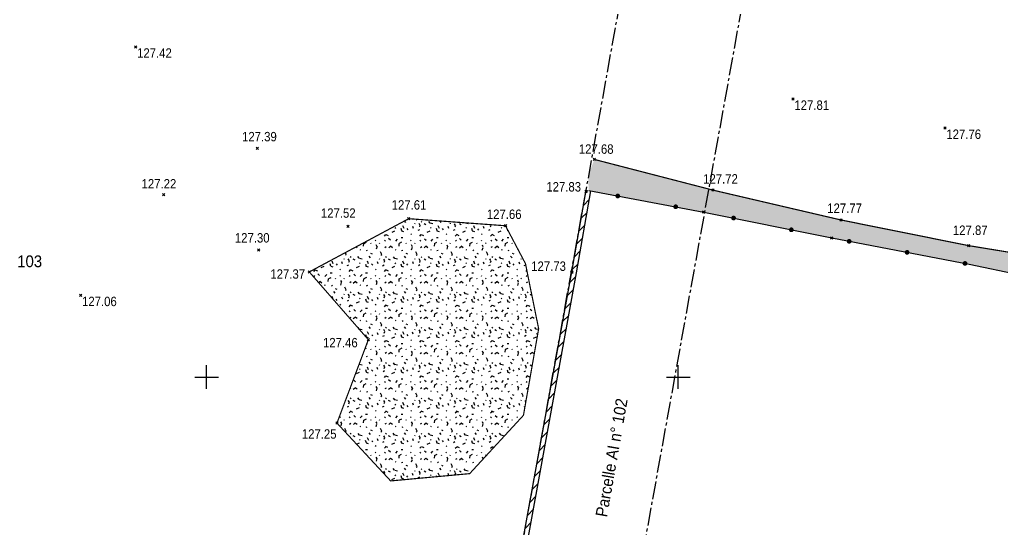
# Model space of a CAD drawing. Header units: millimetres. Extents: x 1856675 to 1856923, y 3169023 to 3169196.
# Drawn here: x 1856792.07 to 1856833.74, y 3169133.53 to 3169155.17 of the extents above; entities that cross this region are included whole.
import ezdxf
from ezdxf.enums import TextEntityAlignment as Align

# ---------------------------------------------------------------- set-up
doc = ezdxf.new("R2010")
doc.units = ezdxf.units.MM
doc.header["$PDMODE"] = 3
doc.header["$PDSIZE"] = 0.05
doc.linetypes.add('AXES2', pattern=[28.575000000000003, 19.05, -3.175, 3.175, -3.175])
doc.linetypes.add('Grille', pattern=[0.4, 0.2, -0.2])
for name, color, linetype in [('Carroyage(2)_Croix', 7, 'Continuous'), ('Clôture', 7, 'Continuous'), ('Clôture Symboles', 7, 'Continuous'), ('Limites', 1, 'AXES2'), ('Murs', 7, 'Continuous'), ('Murs Hachures', 7, 'Continuous'), ('Points Topo', 7, 'Continuous'), ('Points Topo Altitude', 7, 'Continuous'), ('Textes', 7, 'Continuous'), ('Végétation', 102, 'Continuous')]:
    doc.layers.add(name, color=color, linetype=linetype)
doc.styles.add('Pts Topo SPE', font='', dxfattribs={"width": 0.9})
doc.styles.get("Standard").update_dxf_attribs({"font": '', "width": 0.95, "height": 0.4})
doc.styles.get('Pts Topo SPE').set_extended_font_data('Titillium Web Light')
doc.styles.get('Standard').set_extended_font_data('Titillium Web')
pattern_1 = [(109.29004622, (1856718.763554203, 3169107.29822604), (-9.000000000563336, 25.50000000045187), [0.09050849999999999, -31.69392165]), (161.565051177, (1856718.361764203, 3169108.66140219), (-1.500000000000768, 2.041117275197735e-12), [0.09469499999999997, -4.648721490254999]), (106.927513064, (1856718.271914203, 3169108.69140219), (-5.999999999947379, 19.50000000000686), [0.10269, -35.95975584045]), (111.250505507, (1856718.365994203, 3169107.29265219), (-2.999999999984461, 7.500000000012068), [0.1297425, -28.8400693737]), (28.4429286244, (1856718.165114203, 3169108.16580219), (16.49999999992955, 8.99999999997557), [0.11664, -40.82539219184999]), (83.65980825410001, (1856718.152214203, 3169108.05045219), (-4.250141905082216e-13, 1.500000000000594), [0.11607, -13.46700770721]), (28.07248693590001, (1856718.964539203, 3169108.72552719), (19.50000000005364, 10.50000000004928), [0.07262550000000001, -25.4273745]), (69.44395478040002, (1856719.028664203, 3169107.36231219), (1.500000000003838, 4.500000000005784), [0.07304999999999999, -12.74295561798]), (122.905242923, (1856719.049964203, 3169107.43071219), (-3.000000000000159, 4.499999999998087), [0.086475, -30.28621009695]), (135, (1856719.122639203, 3169107.56317719), (-1.50000000000096, 1.665334536937735e-16), [0.05441549999999999, -2.066904843555]), (156.250505507, (1856719.203864203, 3169108.49055219), (-23.99999999993937, 10.50000000003989), [0.116805, -40.85269585125]), (45, (1856719.037184203, 3169108.47768219), (1.665334536937735e-16, 1.50000000000096), [0.084633, -2.036687343555]), (48.3664606634, (1856719.049964203, 3169108.26405219), (10.5000000000275, 12.00000000001836), [0.05141999999999999, -18.0109718682]), (34.6951535312, (1856719.058514203, 3169107.99915219), (14.9999999999446, 10.4999999999485), [0.06757499999999998, -23.64950745119999]), (128.290163192, (1856718.536964203, 3169108.73835219), (-5.999999999965194, 7.500000000021672), [0.06918, -36.2419753107]), (72.2553283749, (1856718.690864203, 3169107.90930219), (10.50000000001945, 32.99999999997552), [0.11217, -39.26104424519999]), (115.346175942, (1856718.725064203, 3169108.01610219), (-1.500000000005214, 3.000000000003892), [0.08988000000000002, -31.4458140624]), (115.016893478, (1856718.917664203, 3169107.69150219), (-1.499999999993689, 3.000000000000382), [0.13194, -24.6974780358]), (41.1859251657, (1856718.883314203, 3169107.66150219), (1.50000000000541, 1.500000000004341), [0.045405, -15.89981371905]), (63.4349488229, (1856718.827724203, 3169107.50331219), (5.762890165073031e-13, 1.500000000000141), [0.0286695, -3.32543246625]), (131.185925166, (1856718.442914203, 3169107.55890219), (-1.500000000012194, 1.499999999997556), [0.090855, -15.85436371905]), (159.44395478, (1856718.528429203, 3169107.71269719), (-4.499999999995311, 1.500000000035254), [0.07305299999999999, -12.74295261798]), (19.7988763545, (1856718.271914203, 3169107.86655219), (16.49999999993636, 5.99999999996889), [0.05008499999999999, -39.8059057668]), (116.565051177, (1856718.468609203, 3169108.15291719), (-1.499999999998099, 1.500000000002183), [0.0286695, -3.32543246625]), (45, (1856718.643809203, 3169108.28110719), (1.665334536937735e-16, 1.50000000000096), [0.0362775, -2.085042843555]), (56.30993247399999, (1856718.823374203, 3169108.16143719), (1.499999999999815, 2.999999999998647), [0.0308685, -5.37745841319]), (131.185925166, (1856718.678114203, 3169108.54185219), (-1.500000000012194, 1.499999999997556), [0.04546500000000001, -15.89975371905]), (0, (1856718.236964203, 3169108.41765219), (0, 1.5), [0.07500000000000001, -1.425]), (146.309932474, (1856717.788809203, 3169107.45210219), (-2.999999999998647, 1.499999999999815), [0.092355, -5.31597191319]), (143.130102354, (1856717.878614203, 3169107.97767219), (-4.499999999991834, 3.00000000001225), [0.106836, -7.393164000000001]), (36.3843518158, (1856717.711964203, 3169107.98199219), (5.999999999999172, 4.499999999993548), [0.1008255, -35.30044566359999]), (136.73570459, (1856717.793103703, 3169108.29387219), (-24.00000000024657, 22.49999999938672), [0.09986399999999998, -34.91798858999999]), (25.70995378079999, (1856717.852964203, 3169108.64010219), (2.999999999998809, 1.499999999998695), [0.13764, -44.81233219125]), (127.405356631, (1856717.968314203, 3169107.52890219), (-14.99999999985046, 19.50000000009323), [0.0915, -32.0099018385]), (45, (1856717.981169203, 3169107.30674319), (1.665334536937735e-16, 1.50000000000096), [0.0423165, -2.079003843555]), (153.434948823, (1856718.032499203, 3169107.87940719), (-1.500000000000141, -2.041533608831969e-12), [0.03815249999999999, -3.31594946625]), (167.471192291, (1856718.083814203, 3169107.50325219), (-7.500000000006174, 1.499999999981165), [0.11832, -13.710996685935]), (45, (1856718.011964203, 3169108.26765219), (1.665334536937735e-16, 1.50000000000096), [0.1060665, -2.015253843555])]

# ---------------------------------------------------------------- blocks, each defined once
blk = doc.blocks.new('PointTopo_SPE')
at = {"color": 0}
blk.add_point((0, 0), dxfattribs=at)
at = {"layer": 'Points Topo Altitude', "style": 'Pts Topo SPE', "width": 0.9}
blk.add_attdef('ALT', text='', height=0.4, dxfattribs=at).set_placement((0.06, -0.06), align=Align.TOP_LEFT)
blk = doc.blocks.new('GeoRond')
at = {"const_width": 0.499}
blk.add_lwpolyline([(-0.2504999999999882, 0, 1), (0.2504999999999882, 0, 1)], format="xyb", close=True, dxfattribs=at)

msp = doc.modelspace()

# ---------------------------------------------------------------- hatches: boundary and pattern name
at = {"layer": 'Murs Hachures'}
h = msp.add_hatch(dxfattribs=at)
h.set_pattern_fill('ANSI31', color=256, scale=0.1)
h.set_pattern_definition([(45, (1856794.611140915, 3169028.927379744), (-0.2245064030267288, 0.2245064030267289), [])])
h.paths.add_polyline_path([(1856799.128516993, 3169052.853005621), (1856801.612927661, 3169066.452633421), (1856803.877805007, 3169079.028460179), (1856805.172722643, 3169086.098583039), (1856807.390119483, 3169098.56868306), (1856808.535083722, 3169104.815264933), (1856810.419059335, 3169115.305843821), (1856811.674450617, 3169122.291412319), (1856813.369470256, 3169131.675991083), (1856815.681516066, 3169144.427442343), (1856816.290312446, 3169147.897212175), (1856816.093321668, 3169147.931775641), (1856815.484623418, 3169144.462565097), (1856813.172654817, 3169131.711539404), (1856811.47760408, 3169122.326788026), (1856810.222208525, 3169115.341195743), (1856808.33829635, 3169104.850970102), (1856807.193301182, 3169098.604219489), (1856804.975901953, 3169086.134106033), (1856803.681024129, 3169079.06420054), (1856801.416138701, 3169066.488328907), (1856798.931726014, 3169052.888690056), (1856795.965746559, 3169036.409351442), (1856794.611140915, 3169028.96317616), (1856794.807911382, 3169028.927379744), (1856796.162550612, 3169036.373739648)])
at = {"layer": 'Végétation'}
h = msp.add_hatch(dxfattribs=at)
h.set_pattern_fill('HAIE', color=256, scale=1.5)
h.set_pattern_definition(pattern_1)
h.paths.add_polyline_path([(1856821.470801884, 3169147.933268664), (1856816.444173133, 3169149.234924288), (1856816.172694282, 3169148.565671385), (1856816.200827423, 3169147.912912974), (1856821.080544873, 3169147.004645536), (1856822.390274268, 3169146.738115069, -0.999999828615386), (1856822.292086736, 3169146.758096272, -0.9999999999999805), (1856822.390274268, 3169146.738115069), (1856824.840063002, 3169146.239582062, -0.9999998183380167), (1856824.741875469, 3169146.259563265, -1.000000181662016), (1856824.840063002, 3169146.239582062), (1856826.501491427, 3169145.901480699), (1856829.747548859, 3169145.282647294, -0.999999930445312), (1856829.649121527, 3169145.301411633, -1.000000266806295), (1856829.747548859, 3169145.282647294), (1856832.336261884, 3169144.789131043), (1856837.098450891, 3169143.795895848, -0.9999998286153867), (1856837.000361631, 3169143.816354025, -1.000000013144601), (1856837.098450891, 3169143.795895848), (1856840.982536166, 3169142.985804063), (1856844.458113354, 3169142.355127948, -0.9999999098851599), (1856844.35952337, 3169142.373018026, -0.9999999999999787), (1856844.458113354, 3169142.355127948), (1856854.29743319, 3169140.569690976, -0.9999997367796052), (1856854.198843205, 3169140.587581055, -1.000000262892054), (1856854.29743319, 3169140.569690976), (1856859.416484562, 3169139.640791039), (1856861.670101658, 3169139.194654248, -1), (1856861.571809192, 3169139.214112693, -1), (1856861.670101658, 3169139.194654248), (1856869.027322177, 3169137.738183776, -1), (1856868.929029711, 3169137.757642222, -1), (1856869.027322177, 3169137.738183776), (1856874.078485684, 3169136.738231352), (1856874.310291066, 3169137.99125842), (1856873.794966802, 3169138.081757623), (1856873.794966802, 3169137.385739477, -0.4142135623731034), (1856873.944966802, 3169137.235739477, -1), (1856873.644966802, 3169137.235739477, -0.4142135623731034), (1856873.794966802, 3169137.385739477), (1856873.794966802, 3169138.081757623), (1856858.201213953, 3169140.820270641), (1856858.201213953, 3169140.561364687, -0.4142135623730895), (1856858.351213953, 3169140.411364687, -1), (1856858.051213953, 3169140.411364687, -0.4142135623730895), (1856858.201213953, 3169140.561364687), (1856858.201213953, 3169140.820270641), (1856857.988035817, 3169140.85770814), (1856851.436764269, 3169141.915536173), (1856846.978416627, 3169143.302854299), (1856841.464560226, 3169144.079219878), (1856834.423498572, 3169145.231138509, -1.349955443497285), (1856834.140281313, 3169145.27747289), (1856832.312722578, 3169145.576461744), (1856826.892673587, 3169146.66683775)])
h = msp.add_hatch(dxfattribs=at)
h.set_pattern_fill('HAIE', color=256, scale=1.5)
h.set_pattern_definition(pattern_1)
h.paths.add_polyline_path([(1856814.077964235, 3169142.046685821), (1856813.518114134, 3169144.816066873), (1856812.673411625, 3169146.42092179), (1856808.569269127, 3169146.721111734), (1856804.353936253, 3169144.46153709), (1856806.857669283, 3169141.58395257), (1856805.527093277, 3169138.045709919), (1856807.803830828, 3169135.589833249), (1856811.153582934, 3169135.899249371), (1856813.433666628, 3169138.374580548)])

# ---------------------------------------------------------------- linework, layer by layer
at = {"layer": 'Carroyage(2)_Croix'}
for p, q in [((1856800, 3169139.5), (1856800, 3169140.5)), ((1856820, 3169139.5), (1856820, 3169140.5)), ((1856799.5, 3169140), (1856800.5, 3169140)), ((1856819.5, 3169140), (1856820.5, 3169140))]:
    msp.add_line(p, q, dxfattribs=at)
at = {"layer": 'Clôture', "color": 7, "flags": 128}
msp.add_lwpolyline([(1856816.200827423, 3169147.912912974), (1856821.080544873, 3169147.004645536), (1856826.501491427, 3169145.901480699), (1856832.336261884, 3169144.789131043), (1856840.982536166, 3169142.985804063), (1856859.416484562, 3169139.640791039), (1856874.078485684, 3169136.738231352)], dxfattribs=at)
at = {"layer": 'Limites', "ltscale": 0.04, "flags": 128}
for points in [[(1856793.639228452, 3169023.590155284), (1856808.33829635, 3169104.850970102), (1856820.313563742, 3169171.376112787)], [(1856825.345678912, 3169170.439204649), (1856798.701246473, 3169023.073243705)]]:
    msp.add_lwpolyline(points, dxfattribs=at)
at = {"layer": 'Murs', "flags": 128}
for points in [[(1856794.611140915, 3169028.96317616), (1856795.965746559, 3169036.409351442), (1856798.931726014, 3169052.888690056), (1856801.416138701, 3169066.488328907), (1856803.681024129, 3169079.06420054), (1856804.975901953, 3169086.134106033), (1856807.193301182, 3169098.604219489), (1856808.33829635, 3169104.850970102), (1856810.222208525, 3169115.341195743), (1856811.47760408, 3169122.326788026), (1856813.172654817, 3169131.711539404), (1856815.484623418, 3169144.462565097), (1856816.093321668, 3169147.931775641)], [(1856794.807911382, 3169028.927379744), (1856796.162550612, 3169036.373739648), (1856799.128516993, 3169052.853005621), (1856801.612927661, 3169066.452633421), (1856803.877805007, 3169079.028460179), (1856805.172722643, 3169086.098583039), (1856807.390119483, 3169098.56868306), (1856808.535083722, 3169104.815264933), (1856810.419059335, 3169115.305843821), (1856811.674450617, 3169122.291412319), (1856813.369470256, 3169131.675991083), (1856815.681516066, 3169144.427442343), (1856816.290312446, 3169147.897212175)]]:
    msp.add_lwpolyline(points, dxfattribs=at)
at = {"layer": 'Végétation', "color": 102, "linetype": 'Grille', "const_width": 0.05, "flags": 128}
msp.add_lwpolyline([(1856816.444173133, 3169149.234924288), (1856821.470801884, 3169147.933268664), (1856826.892673587, 3169146.66683775), (1856832.312722578, 3169145.576461744), (1856841.464560226, 3169144.079219878), (1856846.978416627, 3169143.302854299), (1856851.436764269, 3169141.915536173), (1856857.988035817, 3169140.85770814), (1856874.310291066, 3169137.99125842)], dxfattribs=at)
at = {"layer": 'Végétation', "color": 102, "linetype": 'Grille', "flags": 128}
msp.add_lwpolyline([(1856812.673411625, 3169146.42092179, 0.05, 0.05, 0), (1856808.569269127, 3169146.721111734, 0.05, 0.05, 0), (1856804.353936253, 3169144.46153709, 0.05, 0.05, 0), (1856806.857669283, 3169141.58395257, 0.05, 0.05, 0), (1856805.527093277, 3169138.045709919, 0.05, 0.05, 0), (1856807.803830828, 3169135.589833249, 0.05, 0.05, 0), (1856811.153582934, 3169135.899249371, 0.05, 0.05, 0), (1856813.433666628, 3169138.374580548, 0.05, 0.05, 0), (1856814.077964235, 3169142.046685821, 0.05, 0.05, 0), (1856813.518114134, 3169144.816066873, 0.05, 0.05, 0)], format="xyseb", close=True, dxfattribs=at)

# ---------------------------------------------------------------- block references
at = {"layer": 'Clôture Symboles', "xscale": 0.2, "yscale": 0.2, "zscale": 0.2}
for p, rotation in [((1856817.429721276, 3169147.684177544), 349.4561289587125), ((1856819.887508983, 3169147.226706682), 349.4561289587125), ((1856822.341180502, 3169146.748105671), 348.4973531592831), ((1856824.790969236, 3169146.249572664), 348.4973531592831), ((1856827.242563448, 3169145.760201584), 349.2065599708216), ((1856829.698335193, 3169145.292029464), 349.2065599708216), ((1856832.154106939, 3169144.823857343), 349.2065599708216)]:
    msp.add_blockref('GeoRond', p, dxfattribs=dict(at, rotation=rotation))
at = {"layer": 'Points Topo'}
ref = msp.add_blockref('PointTopo_SPE', (1856796.993228489, 3169154.013934367, 127.4174179598204), dxfattribs=at)
ref.add_attrib('ALT', '127.42', dxfattribs={"layer": 'Points Topo Altitude', "height": 0.4, "style": 'Pts Topo SPE', "width": 0.9}).set_placement((1856797.053228489, 3169153.953934367, 127.4174179598204), align=Align.TOP_LEFT)
ref = msp.add_blockref('PointTopo_SPE', (1856824.859758362, 3169151.800539397, 127.8069639536301), dxfattribs=at)
ref.add_attrib('ALT', '127.81', dxfattribs={"layer": 'Points Topo Altitude', "height": 0.4, "style": 'Pts Topo SPE', "width": 0.9}).set_placement((1856824.919758362, 3169151.740539397, 127.8069639536301), align=Align.TOP_LEFT)
ref = msp.add_blockref('PointTopo_SPE', (1856831.30217917, 3169150.566745625, 127.7638766125509), dxfattribs=at)
ref.add_attrib('ALT', '127.76', dxfattribs={"layer": 'Points Topo Altitude', "height": 0.4, "style": 'Pts Topo SPE', "width": 0.9}).set_placement((1856831.36217917, 3169150.506745625, 127.7638766125509), align=Align.TOP_LEFT)
ref = msp.add_blockref('PointTopo_SPE', (1856802.157831065, 3169149.711890237, 127.3908445552806), dxfattribs=at)
ref.add_attrib('ALT', '127.39', dxfattribs={"layer": 'Points Topo Altitude', "height": 0.4, "style": 'Pts Topo SPE', "width": 0.9}).set_placement((1856801.503656037, 3169150.403780611, 127.3908445552806), align=Align.TOP_LEFT)
ref = msp.add_blockref('PointTopo_SPE', (1856816.444173133, 3169149.234924288, 127.6760589228316), dxfattribs=at)
ref.add_attrib('ALT', '127.68', dxfattribs={"layer": 'Points Topo Altitude', "height": 0.4, "style": 'Pts Topo SPE', "width": 0.9}).set_placement((1856815.780980614, 3169149.876462952, 127.6760589228316), align=Align.TOP_LEFT)
ref = msp.add_blockref('PointTopo_SPE', (1856798.17496314, 3169147.735293962, 127.2247432767604), dxfattribs=at)
ref.add_attrib('ALT', '127.22', dxfattribs={"layer": 'Points Topo Altitude', "height": 0.4, "style": 'Pts Topo SPE', "width": 0.9}).set_placement((1856797.242637933, 3169148.403286986, 127.2247432767604), align=Align.TOP_LEFT)
ref = msp.add_blockref('PointTopo_SPE', (1856821.470801884, 3169147.933268664, 127.7232104869823), dxfattribs=at)
ref.add_attrib('ALT', '127.72', dxfattribs={"layer": 'Points Topo Altitude', "height": 0.4, "style": 'Pts Topo SPE', "width": 0.9}).set_placement((1856821.051716608, 3169148.610701306, 127.7232104869823), align=Align.TOP_LEFT)
ref = msp.add_blockref('PointTopo_SPE', (1856816.081109623, 3169147.862174399, 127.8345943261285), dxfattribs=at)
ref.add_attrib('ALT', '127.83', dxfattribs={"layer": 'Points Topo Altitude', "height": 0.4, "style": 'Pts Topo SPE', "width": 0.9}).set_placement((1856814.403059093, 3169148.274383766, 127.8345943261285), align=Align.TOP_LEFT)
ref = msp.add_blockref('PointTopo_SPE', (1856806.001684149, 3169146.391927637, 127.5224494109053), dxfattribs=at)
ref.add_attrib('ALT', '127.52', dxfattribs={"layer": 'Points Topo Altitude', "height": 0.4, "style": 'Pts Topo SPE', "width": 0.9}).set_placement((1856804.84678196, 3169147.160081947, 127.5224494109053), align=Align.TOP_LEFT)
ref = msp.add_blockref('PointTopo_SPE', (1856808.569269127, 3169146.721111734, 127.6094781841897), dxfattribs=at)
ref.add_attrib('ALT', '127.61', dxfattribs={"layer": 'Points Topo Altitude', "height": 0.4, "style": 'Pts Topo SPE', "width": 0.9}).set_placement((1856807.845884492, 3169147.505881283, 127.6094781841897), align=Align.TOP_LEFT)
ref = msp.add_blockref('PointTopo_SPE', (1856826.892673587, 3169146.66683775, 127.768858534745), dxfattribs=at)
ref.add_attrib('ALT', '127.77', dxfattribs={"layer": 'Points Topo Altitude', "height": 0.4, "style": 'Pts Topo SPE', "width": 0.9}).set_placement((1856826.313447213, 3169147.366709908, 127.768858534745), align=Align.TOP_LEFT)
ref = msp.add_blockref('PointTopo_SPE', (1856812.673411625, 3169146.42092179, 127.663647824717), dxfattribs=at)
ref.add_attrib('ALT', '127.66', dxfattribs={"layer": 'Points Topo Altitude', "height": 0.4, "style": 'Pts Topo SPE', "width": 0.9}).set_placement((1856811.88048685, 3169147.109337585, 127.663647824717), align=Align.TOP_LEFT)
for p in [(1856821.080544873, 3169147.004645536), (1856826.501491427, 3169145.901480699)]:
    msp.add_blockref('PointTopo_SPE', p, dxfattribs=at)
ref = msp.add_blockref('PointTopo_SPE', (1856832.312722578, 3169145.576461744, 127.8689179714392), dxfattribs=at)
ref.add_attrib('ALT', '127.87', dxfattribs={"layer": 'Points Topo Altitude', "height": 0.4, "style": 'Pts Topo SPE', "width": 0.9}).set_placement((1856831.640358224, 3169146.43072785, 127.8689179714392), align=Align.TOP_LEFT)
ref = msp.add_blockref('PointTopo_SPE', (1856802.214248054, 3169145.39217965, 127.3019154522492), dxfattribs=at)
ref.add_attrib('ALT', '127.30', dxfattribs={"layer": 'Points Topo Altitude', "height": 0.4, "style": 'Pts Topo SPE', "width": 0.9}).set_placement((1856801.198835477, 3169146.108275848, 127.3019154522492), align=Align.TOP_LEFT)
ref = msp.add_blockref('PointTopo_SPE', (1856815.484623418, 3169144.462565097, 127.7260443622642), dxfattribs=at)
ref.add_attrib('ALT', '127.73', dxfattribs={"layer": 'Points Topo Altitude', "height": 0.4, "style": 'Pts Topo SPE', "width": 0.9}).set_placement((1856813.762060302, 3169144.905094343, 127.7260443622642), align=Align.TOP_LEFT)
ref = msp.add_blockref('PointTopo_SPE', (1856804.353936253, 3169144.46153709, 127.3728777028156), dxfattribs=at)
ref.add_attrib('ALT', '127.37', dxfattribs={"layer": 'Points Topo Altitude', "height": 0.4, "style": 'Pts Topo SPE', "width": 0.9}).set_placement((1856802.703376837, 3169144.572918925, 127.3728777028156), align=Align.TOP_LEFT)
ref = msp.add_blockref('PointTopo_SPE', (1856794.65921181, 3169143.468387746, 127.0559304474674), dxfattribs=at)
ref.add_attrib('ALT', '127.06', dxfattribs={"layer": 'Points Topo Altitude', "height": 0.4, "style": 'Pts Topo SPE', "width": 0.9}).set_placement((1856794.719211811, 3169143.408387746, 127.0559304474674), align=Align.TOP_LEFT)
ref = msp.add_blockref('PointTopo_SPE', (1856806.857669283, 3169141.58395257, 127.4616943061075), dxfattribs=at)
ref.add_attrib('ALT', '127.46', dxfattribs={"layer": 'Points Topo Altitude', "height": 0.4, "style": 'Pts Topo SPE', "width": 0.9}).set_placement((1856804.93477653, 3169141.659262939, 127.4616943061075), align=Align.TOP_LEFT)
ref = msp.add_blockref('PointTopo_SPE', (1856805.527093277, 3169138.045709919, 127.2496161313987), dxfattribs=at)
ref.add_attrib('ALT', '127.25', dxfattribs={"layer": 'Points Topo Altitude', "height": 0.4, "style": 'Pts Topo SPE', "width": 0.9}).set_placement((1856804.036989325, 3169137.782167825, 127.2496161313987), align=Align.TOP_LEFT)

# ---------------------------------------------------------------- texts
at = {"layer": 'Textes', "insert": (1856787.697717532, 3169145.162533842), "char_height": 0.5, "attachment_point": 1}
msp.add_mtext_dynamic_manual_height_columns('\\pi0.24016;Parcelle AI n° 103', width=5.61128474958241, gutter_width=2, heights=[0], dxfattribs=at)
at = {"layer": 'Textes', "insert": (1856816.441485349, 3169133.87740533), "char_height": 0.5, "attachment_point": 1, "rotation": 80.04133499890482}
msp.add_mtext_dynamic_manual_height_columns('\\pi0.24085;Parcelle AI n° 102', width=5.61128474958241, gutter_width=2, heights=[0], dxfattribs=at)

doc.saveas('drawing.dxf')
